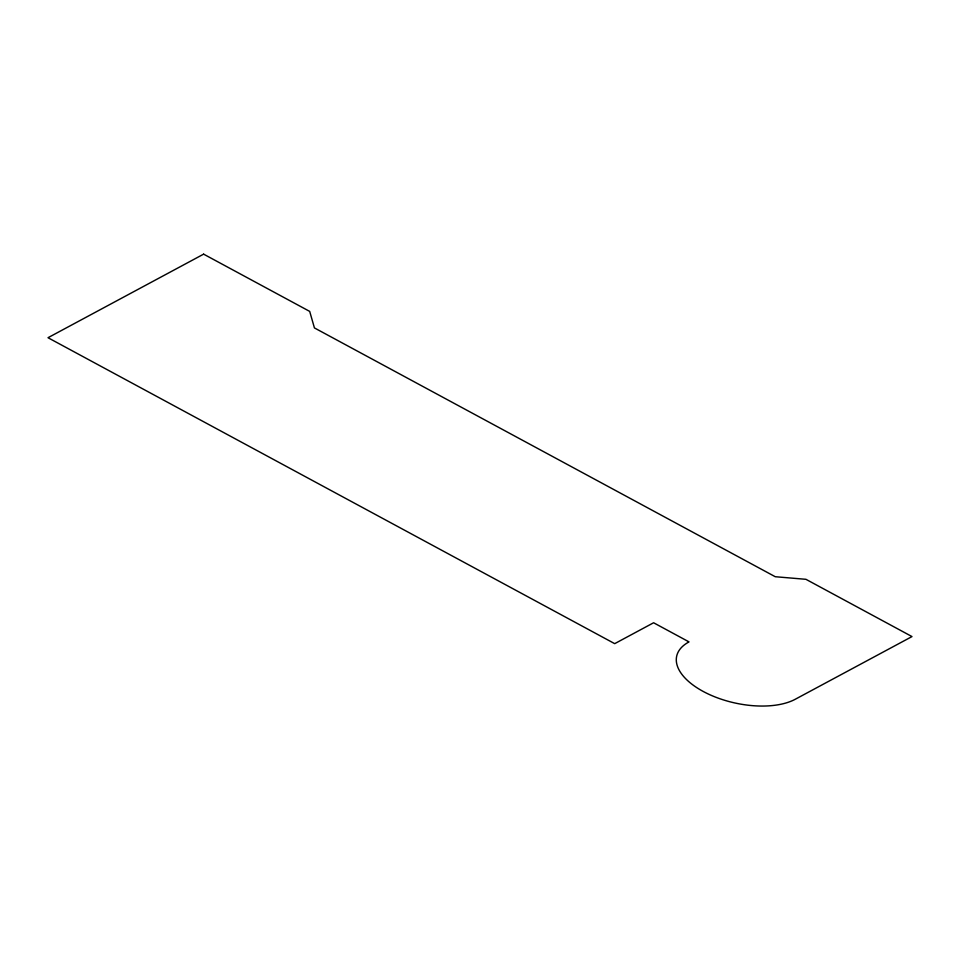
<?xml version="1.0" encoding="UTF-8"?>
<svg xmlns="http://www.w3.org/2000/svg" width="960" height="960" viewBox="0 0 960 960"><rect width="100%" height="100%" fill="white"/><g stroke="black" fill="none" stroke-linecap="round" stroke-linejoin="round"><path stroke-width="1.44" d="M203.628 254.148L48 337.716L614.7 643.656L653.604 622.764L689.016 641.892A67.032 33.204 12.4 0 0 703.236 691.464A67.032 33.204 12.4 0 0 795.276 699.252L912 636.576L805.944 579.312L775.26 576.72L314.436 327.924L309.696 311.4L203.628 254.148"/></g></svg>
